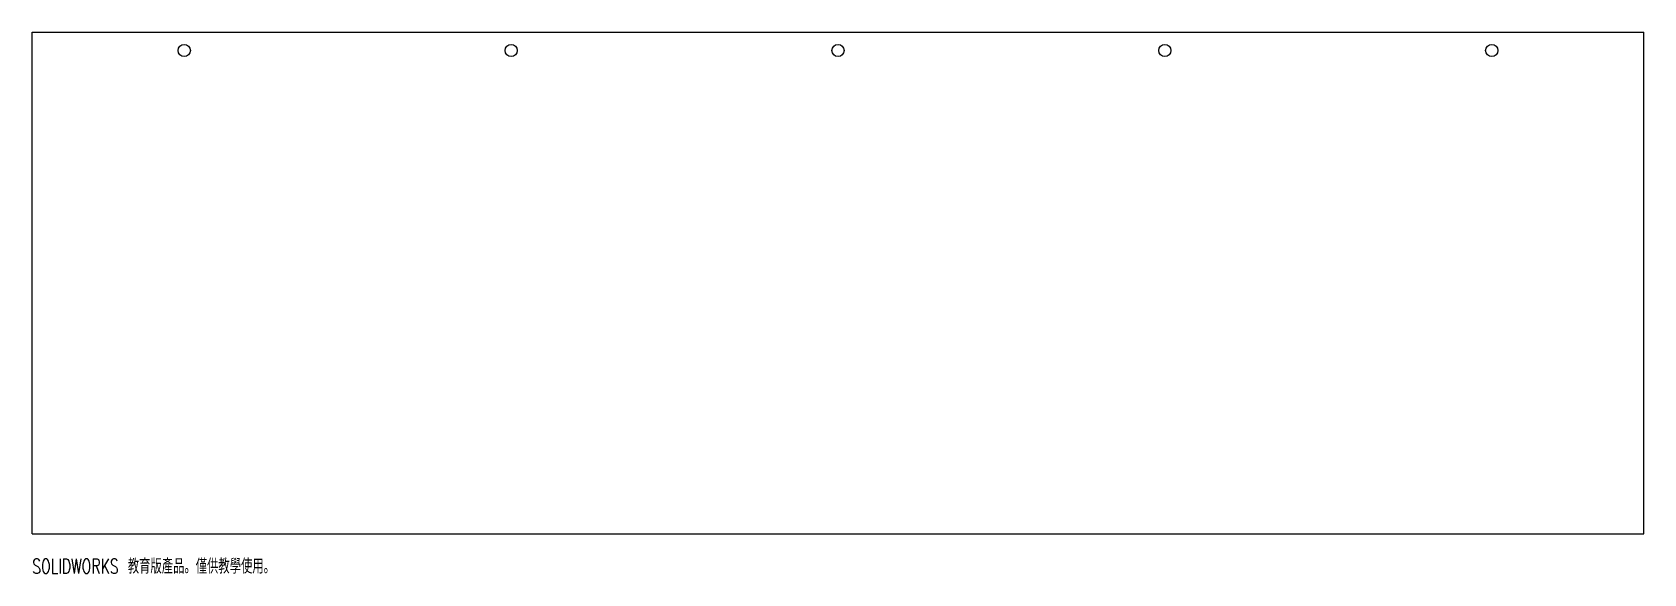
# Model space of a CAD drawing. Header units: millimetres. Extents: x -265 to 265, y -464 to -286.
import ezdxf

# ---------------------------------------------------------------- set-up
doc = ezdxf.new("R2010")
doc.units = ezdxf.units.MM
doc.styles.add('SLDTEXTSTYLE0', font='TXT', dxfattribs={"width": 0.7, "bigfont": 'bigfont'})

msp = doc.modelspace()

# ---------------------------------------------------------------- linework, layer by layer
at = {"color": 7, "linetype": 'Continuous', "lineweight": 25}
for p, q in [((-265, -451), (-265, -286)), ((-265, -286), (265, -286)), ((265, -451), (265, -286)), ((-265, -451), (265, -451))]:
    msp.add_line(p, q, dxfattribs=at)
for centre in [(-215, -292), (-107.5, -292), (0, -292), (107.5, -292), (215, -292)]:
    msp.add_circle(centre, 2, dxfattribs=at)

# ---------------------------------------------------------------- texts
at = {"color": 7, "linetype": 'Continuous', "insert": (-265, -459.27), "char_height": 4.8336, "attachment_point": 1, "style": 'SLDTEXTSTYLE0'}
msp.add_mtext('SOLIDWORKS 教育版產品。僅供教學使用。', dxfattribs=at)

doc.saveas('drawing.dxf')
